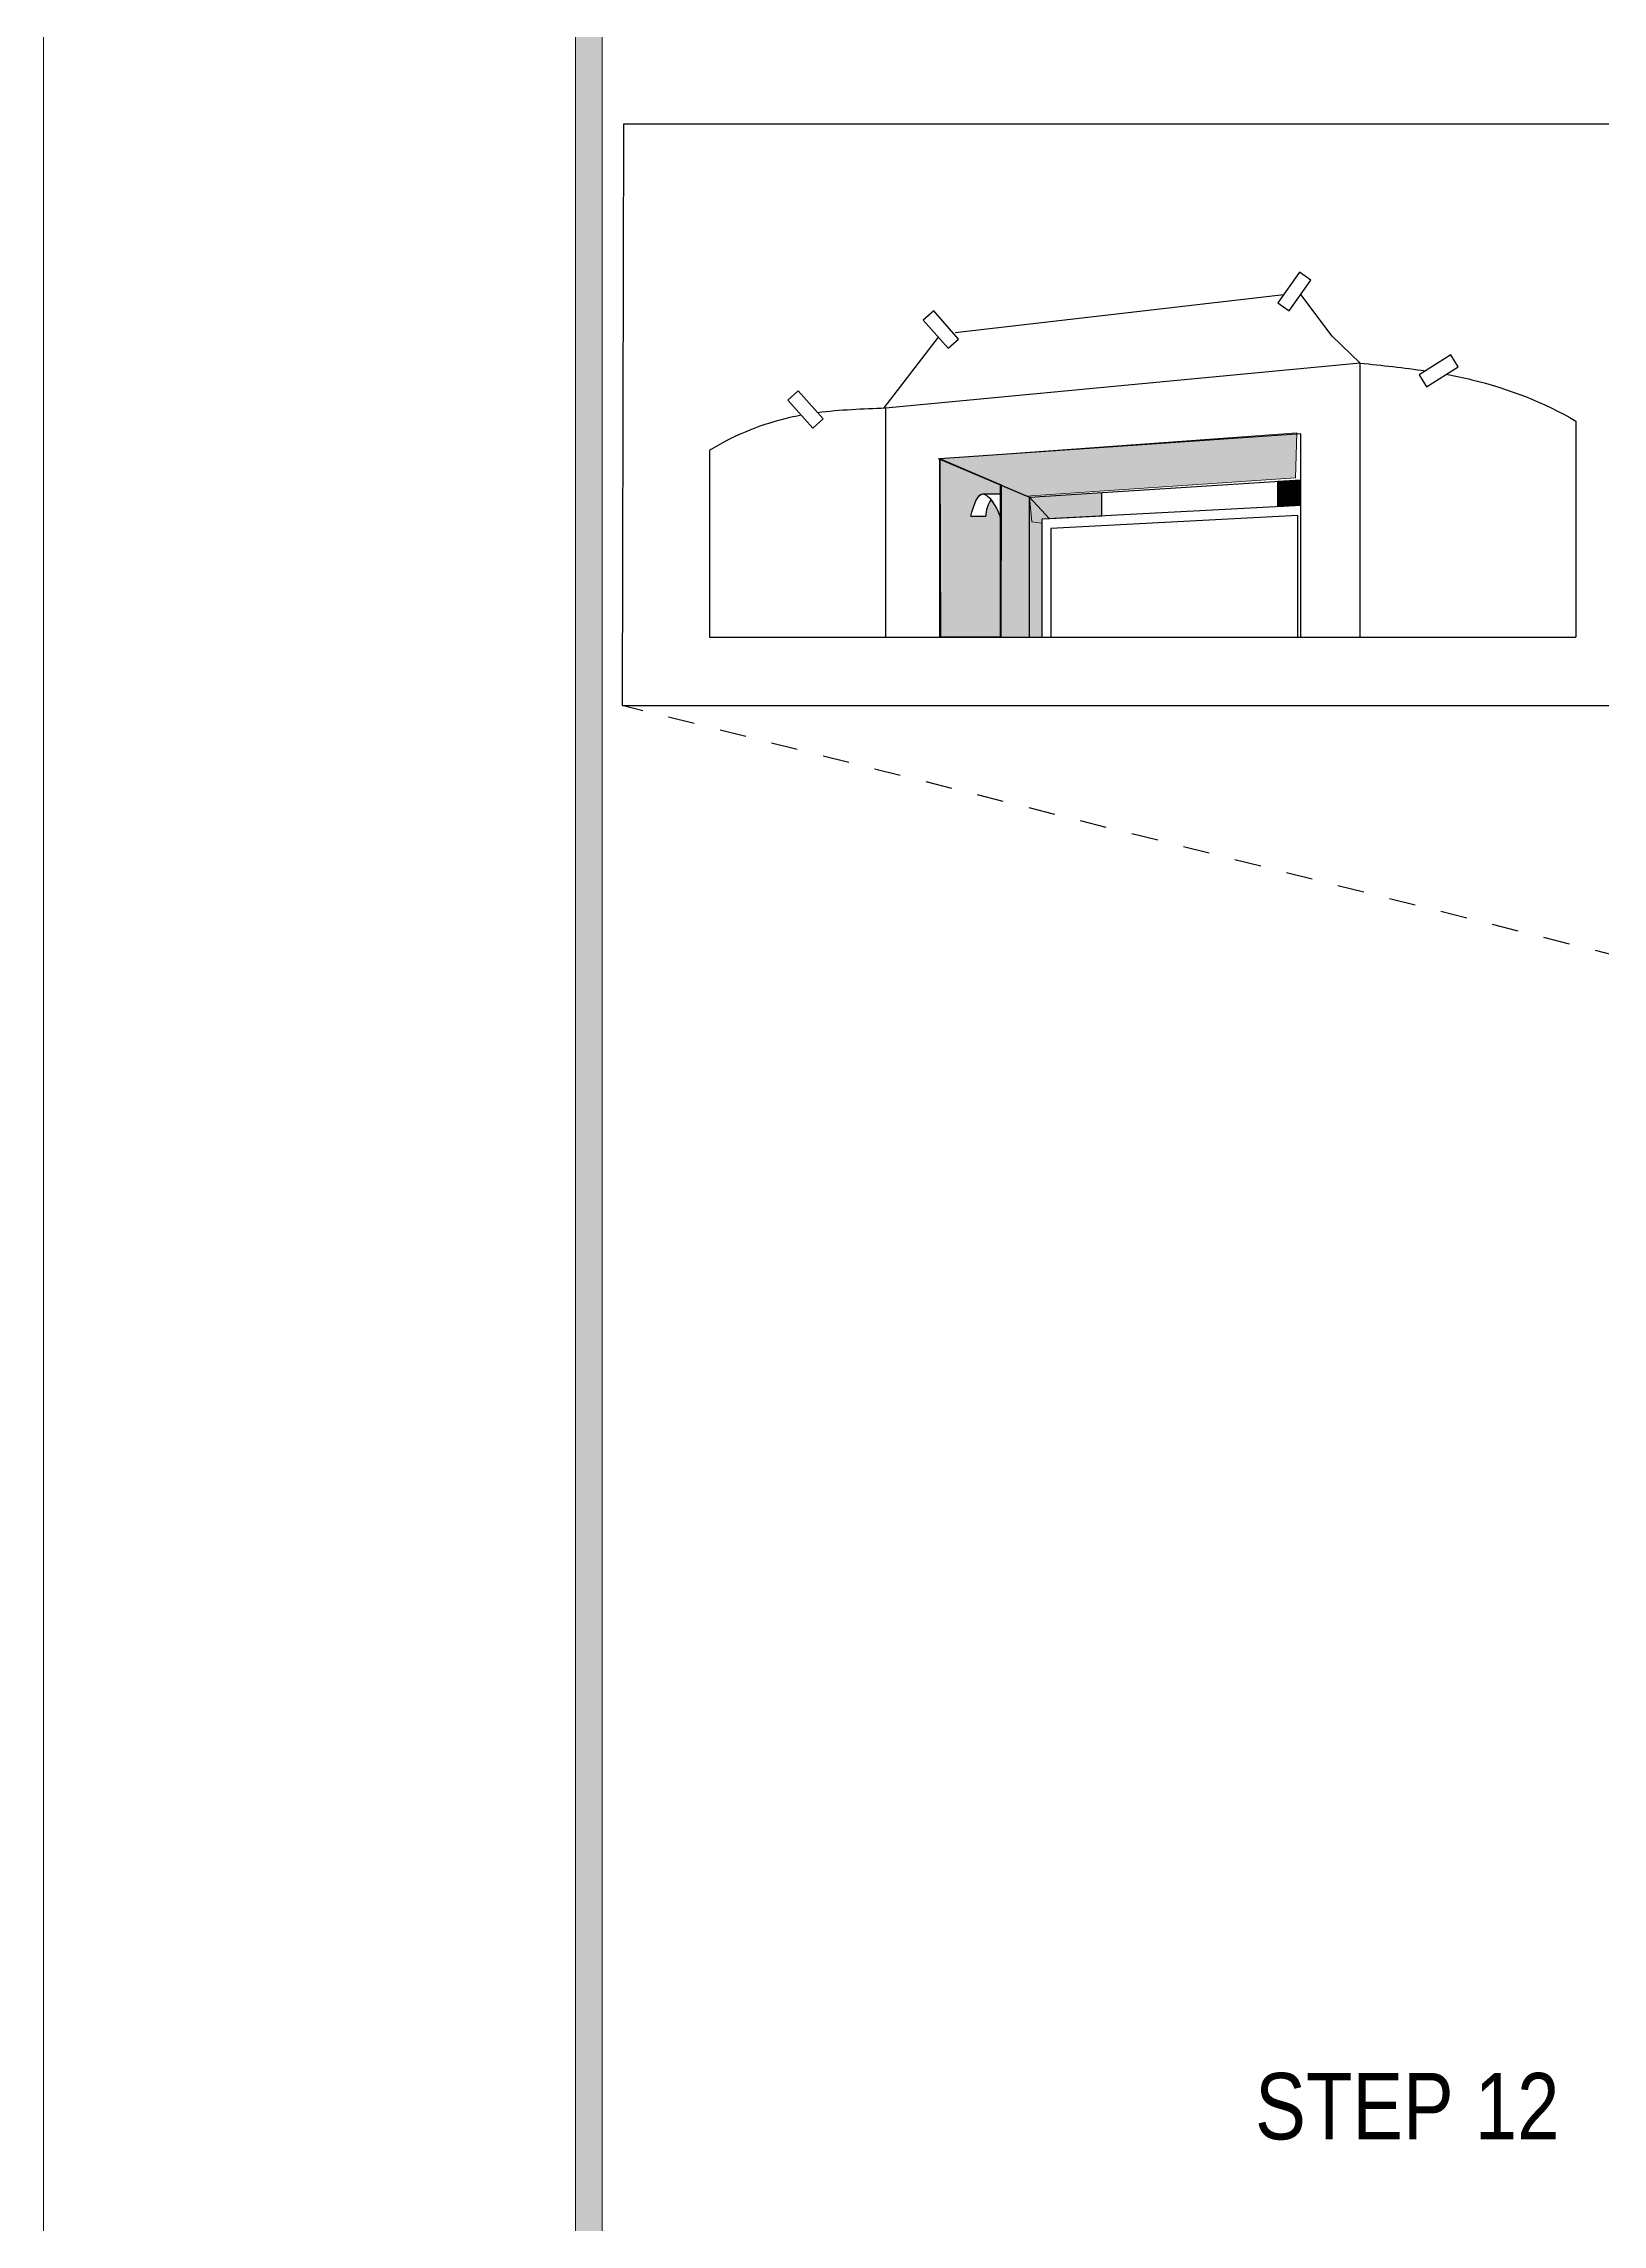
# Model space of a CAD drawing. Extents: x -1337 to 5791, y -3809 to 1769.
# Drawn here: x -1337 to -808, y -3067 to -2327 of the extents above; entities that cross this region are included whole.
import ezdxf

# ---------------------------------------------------------------- set-up
doc = ezdxf.new("R2010")
doc.units = 0
doc.header["$MEASUREMENT"] = 0
doc.linetypes.add('AI-Linetype-29', pattern=[18, 9, -9])
for name, color, linetype, lineweight in [('.ATI-HATCH', 7, 'Continuous', 0), ('.ATI-TEXT', 7, 'Continuous', 0), ('G-ANNO-TTLB', 7, 'Continuous', 0), ('G-ANNO-TTLB_1', 7, 'Continuous', 0), ('TYVEK', 7, 'Continuous', 0)]:
    doc.layers.add(name, color=color, linetype=linetype, lineweight=lineweight)

msp = doc.modelspace()

# ---------------------------------------------------------------- hatches: boundary and pattern name
at = {"layer": '.ATI-HATCH', "true_color": 0x808285, "transparency": 33554615}
msp.add_hatch(color=252, dxfattribs=at).paths.add_polyline_path([(-911.98, -2459.34), (-1033.6, -2468.15), (-1003.69, -2480.85), (-912.44, -2474.63)])
at = {"layer": '.ATI-HATCH', "true_color": 0x808285, "transparency": 33554559}
msp.add_hatch(color=252, dxfattribs=at).paths.add_polyline_path([(-1012.11, -2476.95), (-1012.11, -2477.12), (-1012.47, -2476.97), (-1032.92, -2468.23), (-1032.92, -2468.22)])
at = {"layer": '.ATI-HATCH', "true_color": 0x808285, "transparency": 33554615}
h = msp.add_hatch(color=252, dxfattribs=at)
edge = h.paths.add_edge_path()
edge.add_spline(control_points=[(-1012.52, -2488.08), (-1012.6, -2487.82), (-1012.68, -2487.56), (-1012.77, -2487.3), (-1013.34, -2485.62), (-1014.45, -2483.53), (-1015.65, -2482.03), (-1016.76, -2483.69), (-1017.38, -2485.64), (-1017.43, -2487.64), (-1017.43, -2487.64), (-1022.51, -2487.64), (-1022.51, -2487.64), (-1021.4, -2483.88), (-1020.29, -2480.12), (-1018.5, -2480.03), (-1018.5, -2480.03), (-1012.52, -2480.03), (-1012.52, -2480.03), (-1012.52, -2480.03), (-1012.52, -2488.08), (-1012.52, -2488.08)], knot_values=[0, 0, 0, 0, 1, 1, 1, 2, 2, 2, 3, 3, 3, 4, 4, 4, 5, 5, 5, 6, 6, 6, 7, 7, 7, 7], degree=3, periodic=0)
edge = h.paths.add_edge_path()
edge.add_spline(control_points=[(-1012.47, -2476.97), (-1012.47, -2476.97), (-1032.92, -2468.23), (-1032.92, -2468.23), (-1032.92, -2468.23), (-1032.67, -2528.48), (-1032.67, -2528.48), (-1032.67, -2528.48), (-1012.52, -2528.53), (-1012.52, -2528.53), (-1012.52, -2528.53), (-1012.17, -2528.53), (-1012.17, -2528.53), (-1012.17, -2528.53), (-1012.11, -2477.12), (-1012.11, -2477.12), (-1012.11, -2477.12), (-1012.47, -2476.97), (-1012.47, -2476.97)], knot_values=[0, 0, 0, 0, 1, 1, 1, 2, 2, 2, 3, 3, 3, 4, 4, 4, 5, 5, 5, 6, 6, 6, 6], degree=3, periodic=0)
at = {"layer": '.ATI-HATCH', "true_color": 0x808080, "transparency": 33554483}
msp.add_hatch(color=8, dxfattribs=at).paths.add_polyline_path([(-918.43, -2475.77), (-910.59, -2475.27), (-910.59, -2483.99), (-918.43, -2484.4)])
at = {"layer": '.ATI-HATCH', "true_color": 0x808080, "transparency": 33554687}
h = msp.add_hatch(color=8, dxfattribs=at)
edge = h.paths.add_edge_path()
edge.add_spline(control_points=[(-1002.58, -2481.2), (-1002.58, -2481.2), (-978.11, -2479.62), (-978.11, -2479.62), (-978.11, -2479.62), (-978.11, -2487.54), (-978.11, -2487.54), (-978.11, -2487.54), (-995.79, -2488.47), (-995.79, -2488.47), (-995.79, -2488.47), (-1002.58, -2481.2), (-1002.58, -2481.2)], knot_values=[0, 0, 0, 0, 1, 1, 1, 2, 2, 2, 3, 3, 3, 4, 4, 4, 4], degree=3, periodic=0)
edge = h.paths.add_edge_path()
edge.add_spline(control_points=[(-1002.58, -2481.2), (-1002.58, -2481.2), (-1001.84, -2489.54), (-1001.84, -2489.54), (-1001.84, -2489.54), (-998.37, -2489.98), (-998.37, -2489.98), (-998.37, -2489.98), (-998.37, -2528.56), (-998.37, -2528.56), (-998.37, -2528.56), (-1002.53, -2528.56), (-1002.53, -2528.56), (-1002.53, -2528.56), (-1002.58, -2528.56), (-1002.58, -2528.56), (-1002.58, -2528.56), (-1002.58, -2481.2), (-1002.58, -2481.2), (-1002.58, -2481.2), (-1002.58, -2481.2), (-1002.58, -2481.2)], knot_values=[0, 0, 0, 0, 1, 1, 1, 2, 2, 2, 3, 3, 3, 4, 4, 4, 5, 5, 5, 6, 6, 6, 7, 7, 7, 7], degree=3, periodic=0)
edge = h.paths.add_edge_path()
edge.add_spline(control_points=[(-1012.52, -2476.98), (-1012.52, -2476.98), (-1012.47, -2476.98), (-1012.47, -2476.98), (-1012.47, -2476.98), (-1002.58, -2481.2), (-1002.58, -2481.2), (-1002.58, -2481.2), (-1002.58, -2528.56), (-1002.58, -2528.56), (-1002.58, -2528.56), (-1012.52, -2528.56), (-1012.52, -2528.56), (-1012.52, -2528.56), (-1012.52, -2476.98), (-1012.52, -2476.98), (-1012.52, -2476.98), (-1012.52, -2476.98), (-1012.52, -2476.98)], knot_values=[0, 0, 0, 0, 1, 1, 1, 2, 2, 2, 3, 3, 3, 4, 4, 4, 5, 5, 5, 6, 6, 6, 6], degree=3, periodic=0)
edge = h.paths.add_edge_path()
edge.add_spline(control_points=[(-1001.84, -2489.54), (-1001.84, -2489.54), (-1002.58, -2481.2), (-1002.58, -2481.2), (-1002.58, -2481.2), (-995.79, -2488.47), (-995.79, -2488.47), (-995.79, -2488.47), (-998.37, -2488.6), (-998.37, -2488.6), (-998.37, -2488.6), (-998.37, -2489.98), (-998.37, -2489.98), (-998.37, -2489.98), (-1001.84, -2489.54), (-1001.84, -2489.54)], knot_values=[0, 0, 0, 0, 1, 1, 1, 2, 2, 2, 3, 3, 3, 4, 4, 4, 5, 5, 5, 5], degree=3, periodic=0)
edge.add_line((-1001.84, -2489.54), (-1001.84, -2489.54))
at = {"layer": 'G-ANNO-TTLB', "true_color": 0xff00ff, "transparency": 33554687}
h = msp.add_hatch(color=6, dxfattribs=at)
edge = h.paths.add_edge_path()
edge.add_spline(control_points=[(1773.02, -3692.6), (1773.02, -3692.6), (-1156.5, -3692.6), (-1156.5, -3692.6), (-1156.5, -3692.6), (-1156.5, -1235.6), (-1156.5, -1235.6), (-1156.5, -1235.6), (1773.02, -1235.6), (1773.02, -1235.6), (1773.02, -1235.6), (1773.02, -3692.6), (1773.02, -3692.6)], knot_values=[0, 0, 0, 0, 1, 1, 1, 2, 2, 2, 3, 3, 3, 4, 4, 4, 4], degree=3, periodic=0)
edge = h.paths.add_edge_path()
edge.add_spline(control_points=[(-1147.5, -1244.6), (-1147.5, -1244.6), (-1147.5, -3683.6), (-1147.5, -3683.6), (-1147.5, -3683.6), (1764.02, -3683.6), (1764.02, -3683.6), (1764.02, -3683.6), (1764.02, -1244.6), (1764.02, -1244.6), (1764.02, -1244.6), (-1147.5, -1244.6), (-1147.5, -1244.6)], knot_values=[0, 0, 0, 0, 1, 1, 1, 2, 2, 2, 3, 3, 3, 4, 4, 4, 4], degree=3, periodic=0)
edge.add_line((-1147.5, -1244.6), (-1147.5, -1244.6))

# ---------------------------------------------------------------- linework, layer by layer
at = {"layer": '.ATI-HATCH', "color": 2, "lineweight": 25, "true_color": 0xffff00}
msp.add_line((-1032.92, -2468.23), (-1033.02, -2468.19), dxfattribs=at)
at = {"layer": '.ATI-HATCH'}
for points in [[(-911.98, -2459.34), (-1033.6, -2468.15), (-1003.69, -2480.85), (-912.44, -2474.63)], [(-1012.11, -2476.95), (-1012.11, -2477.12), (-1012.47, -2476.97), (-1032.92, -2468.23), (-1032.92, -2468.22)], [(-918.43, -2475.77), (-910.59, -2475.27), (-910.59, -2483.99), (-918.43, -2484.4)]]:
    msp.add_lwpolyline(points, close=True, dxfattribs=at)
for points, knots in [([(-1012.47, -2476.97), (-1012.47, -2476.97), (-1032.92, -2468.23), (-1032.92, -2468.23), (-1032.92, -2468.23), (-1032.67, -2528.48), (-1032.67, -2528.48), (-1032.67, -2528.48), (-1012.52, -2528.53), (-1012.52, -2528.53), (-1012.52, -2528.53), (-1012.17, -2528.53), (-1012.17, -2528.53), (-1012.17, -2528.53), (-1012.11, -2477.12), (-1012.11, -2477.12), (-1012.11, -2477.12), (-1012.47, -2476.97), (-1012.47, -2476.97)], [0, 0, 0, 0, 1, 1, 1, 2, 2, 2, 3, 3, 3, 4, 4, 4, 5, 5, 5, 6, 6, 6, 6]), ([(-1012.52, -2488.08), (-1012.6, -2487.82), (-1012.68, -2487.56), (-1012.77, -2487.3), (-1013.34, -2485.62), (-1014.45, -2483.53), (-1015.65, -2482.03), (-1016.76, -2483.69), (-1017.38, -2485.64), (-1017.43, -2487.64), (-1017.43, -2487.64), (-1022.51, -2487.64), (-1022.51, -2487.64), (-1021.4, -2483.88), (-1020.29, -2480.12), (-1018.5, -2480.03), (-1018.5, -2480.03), (-1012.52, -2480.03), (-1012.52, -2480.03), (-1012.52, -2480.03), (-1012.52, -2488.08), (-1012.52, -2488.08)], [0, 0, 0, 0, 1, 1, 1, 2, 2, 2, 3, 3, 3, 4, 4, 4, 5, 5, 5, 6, 6, 6, 7, 7, 7, 7]), ([(-1012.52, -2476.98), (-1012.52, -2476.98), (-1012.47, -2476.98), (-1012.47, -2476.98), (-1012.47, -2476.98), (-1002.58, -2481.2), (-1002.58, -2481.2), (-1002.58, -2481.2), (-1002.58, -2528.56), (-1002.58, -2528.56), (-1002.58, -2528.56), (-1012.52, -2528.56), (-1012.52, -2528.56), (-1012.52, -2528.56), (-1012.52, -2476.98), (-1012.52, -2476.98), (-1012.52, -2476.98), (-1012.52, -2476.98), (-1012.52, -2476.98)], [0, 0, 0, 0, 1, 1, 1, 2, 2, 2, 3, 3, 3, 4, 4, 4, 5, 5, 5, 6, 6, 6, 6]), ([(-1002.58, -2481.2), (-1002.58, -2481.2), (-978.11, -2479.62), (-978.11, -2479.62), (-978.11, -2479.62), (-978.11, -2487.54), (-978.11, -2487.54), (-978.11, -2487.54), (-995.79, -2488.47), (-995.79, -2488.47), (-995.79, -2488.47), (-1002.58, -2481.2), (-1002.58, -2481.2)], [0, 0, 0, 0, 1, 1, 1, 2, 2, 2, 3, 3, 3, 4, 4, 4, 4]), ([(-1001.84, -2489.54), (-1001.84, -2489.54), (-1002.58, -2481.2), (-1002.58, -2481.2), (-1002.58, -2481.2), (-995.79, -2488.47), (-995.79, -2488.47), (-995.79, -2488.47), (-998.37, -2488.6), (-998.37, -2488.6), (-998.37, -2488.6), (-998.37, -2489.98), (-998.37, -2489.98), (-998.37, -2489.98), (-1001.84, -2489.54), (-1001.84, -2489.54)], [0, 0, 0, 0, 1, 1, 1, 2, 2, 2, 3, 3, 3, 4, 4, 4, 5, 5, 5, 5]), ([(-1002.58, -2481.2), (-1002.58, -2481.2), (-1001.84, -2489.54), (-1001.84, -2489.54), (-1001.84, -2489.54), (-998.37, -2489.98), (-998.37, -2489.98), (-998.37, -2489.98), (-998.37, -2528.56), (-998.37, -2528.56), (-998.37, -2528.56), (-1002.53, -2528.56), (-1002.53, -2528.56), (-1002.53, -2528.56), (-1002.58, -2528.56), (-1002.58, -2528.56), (-1002.58, -2528.56), (-1002.58, -2481.2), (-1002.58, -2481.2), (-1002.58, -2481.2), (-1002.58, -2481.2), (-1002.58, -2481.2)], [0, 0, 0, 0, 1, 1, 1, 2, 2, 2, 3, 3, 3, 4, 4, 4, 5, 5, 5, 6, 6, 6, 7, 7, 7, 7])]:
    msp.add_open_spline(points, degree=3, knots=knots, dxfattribs=at)
at = {"layer": 'G-ANNO-TTLB', "color": 6, "lineweight": 9, "true_color": 0xff00ff}
for p, q in [((-1156.5, -1235.6), (-1156.5, -3692.6)), ((-1147.5, -1244.6), (-1147.5, -3683.6)), ((-1147.5, -3683.6), (-1147.5, -1244.6))]:
    msp.add_line(p, q, dxfattribs=at)
at = {"layer": 'G-ANNO-TTLB'}
for points in [[(1773.02, -3692.6), (1773.02, -3692.6), (-1156.5, -3692.6), (-1156.5, -3692.6), (-1156.5, -3692.6), (-1156.5, -1235.6), (-1156.5, -1235.6), (-1156.5, -1235.6), (1773.02, -1235.6), (1773.02, -1235.6), (1773.02, -1235.6), (1773.02, -3692.6), (1773.02, -3692.6)], [(-1147.5, -1244.6), (-1147.5, -1244.6), (-1147.5, -3683.6), (-1147.5, -3683.6), (-1147.5, -3683.6), (1764.02, -3683.6), (1764.02, -3683.6), (1764.02, -3683.6), (1764.02, -1244.6), (1764.02, -1244.6), (1764.02, -1244.6), (-1147.5, -1244.6), (-1147.5, -1244.6)]]:
    msp.add_open_spline(points, degree=3, knots=[0, 0, 0, 0, 1, 1, 1, 2, 2, 2, 3, 3, 3, 4, 4, 4, 4], dxfattribs=at)
at = {"layer": 'G-ANNO-TTLB_1', "color": 6, "lineweight": 9, "true_color": 0xff00ff}
msp.add_line((-1336.81, -1081.38), (-1336.81, -3673.38), dxfattribs=at)
at = {"layer": 'TYVEK', "color": 1, "lineweight": 25, "true_color": 0xff0000}
for p, q in [((-1027.79, -2425.35), (-916.41, -2412.47)), ((-1051.88, -2450.83), (-1033.46, -2426.93)), ((-817.33, -2455.35), (-817.33, -2528.56)), ((-1111.04, -2465.28), (-1111.04, -2528.56)), ((-1111.04, -2528.56), (-971.62, -2528.56)), ((-971.62, -2528.56), (-817.33, -2528.56))]:
    msp.add_line(p, q, dxfattribs=at)
at = {"layer": 'TYVEK', "color": 2, "lineweight": 25, "true_color": 0xffff00}
for p in [(-1033.02, -2528.56), (-1012.47, -2476.97)]:
    msp.add_line(p, (-1033.02, -2468.19), dxfattribs=at)
at = {"layer": 'TYVEK', "color": 4, "lineweight": 25, "true_color": 0x00ffff}
for p, q in [((-918.43, -2484.4), (-918.43, -2475.77)), ((-1018.5, -2480.03), (-1012.52, -2480.03)), ((-1012.52, -2476.98), (-1012.52, -2528.56)), ((-1012.47, -2476.97), (-1002.58, -2481.2)), ((-978.11, -2487.54), (-978.11, -2479.62)), ((-1022.51, -2487.64), (-1017.43, -2487.64))]:
    msp.add_line(p, q, dxfattribs=at)
at = {"layer": 'TYVEK', "color": 3, "lineweight": 25, "true_color": 0x00ff00}
for p, q in [((-995.33, -2491.77), (-995.31, -2528.56)), ((-995.33, -2496.57), (-995.33, -2497.93))]:
    msp.add_line(p, q, dxfattribs=at)
at = {"layer": 'TYVEK', "color": 18, "linetype": 'AI-Linetype-29', "lineweight": 25, "true_color": 0x000000}
msp.add_line((-644.91, -2676.54), (-1140.69, -2551.74), dxfattribs=at)
at = {"layer": 'TYVEK', "color": 18, "lineweight": 25, "true_color": 0x000000}
msp.add_lwpolyline([(-1002.84, -2551.74), (-781.45, -2551.74), (-781.45, -2354.7), (-1140.18, -2354.7), (-1140.69, -2551.74), (-1002.84, -2551.74)], dxfattribs=at)
at = {"layer": 'TYVEK', "color": 2, "lineweight": 25, "true_color": 0xffff00}
for points in [[(-911.08, -2404.93), (-918.43, -2415.32), (-914.58, -2418.04), (-907.23, -2407.65)], [(-1038.59, -2421.18), (-1030.11, -2430.68), (-1026.6, -2427.54), (-1035.07, -2418.04)], [(-859.73, -2432.94), (-870.5, -2439.72), (-867.99, -2443.71), (-857.22, -2436.92)], [(-1084.51, -2448.28), (-1076.03, -2457.78), (-1072.51, -2454.64), (-1080.99, -2445.14)]]:
    msp.add_lwpolyline(points, close=True, dxfattribs=at)
at = {"layer": 'TYVEK', "color": 1, "lineweight": 25, "true_color": 0xff0000}
for points in [[(-890.47, -2435.69), (-900, -2426.59), (-910.57, -2412.47)], [(-890.43, -2528.56), (-890.43, -2435.69), (-1051.41, -2451), (-1051.41, -2528.56)]]:
    msp.add_lwpolyline(points, dxfattribs=at)
at = {"layer": 'TYVEK', "color": 2, "lineweight": 25, "true_color": 0xffff00}
msp.add_lwpolyline([(-910.59, -2528.56), (-910.59, -2459.7), (-1033.02, -2468.19)], dxfattribs=at)
at = {"layer": 'TYVEK', "color": 4, "lineweight": 25, "true_color": 0x00ffff}
msp.add_lwpolyline([(-1002.58, -2528.56), (-1002.58, -2481.2), (-910.59, -2475.27)], dxfattribs=at)
at = {"layer": 'TYVEK', "color": 3, "lineweight": 25, "true_color": 0x00ff00}
for points in [[(-910.59, -2483.99), (-998.37, -2488.6), (-998.37, -2528.56)], [(-911.58, -2528.57), (-911.58, -2487.36), (-995.33, -2491.77), (-995.33, -2492.36)]]:
    msp.add_lwpolyline(points, dxfattribs=at)
at = {"layer": 'TYVEK', "color": 1, "lineweight": 25, "true_color": 0xff0000}
for points in [[(-890.47, -2435.69), (-883.06, -2436.47), (-875.66, -2437.24), (-868.31, -2438.34)], [(-1051.41, -2451), (-1059.1, -2451.28), (-1066.8, -2451.57), (-1074.38, -2452.55)]]:
    msp.add_open_spline(points, degree=3, dxfattribs=at)
for points in [[(-861.31, -2439.51), (-858.4, -2440.05), (-855.5, -2440.65), (-852.61, -2441.35), (-840.29, -2444.34), (-828.26, -2448.98), (-817.33, -2455.35), (-817.33, -2455.35), (-817.33, -2455.35), (-817.33, -2455.35)], [(-1079.94, -2453.4), (-1081.23, -2453.63), (-1082.51, -2453.89), (-1083.79, -2454.18), (-1093.02, -2456.25), (-1102.02, -2459.82), (-1110.11, -2464.71), (-1110.42, -2464.9), (-1110.73, -2465.09), (-1111.04, -2465.28)]]:
    msp.add_open_spline(points, degree=3, knots=[0, 0, 0, 0, 1, 1, 1, 2, 2, 2, 3, 3, 3, 3], dxfattribs=at)
at = {"layer": 'TYVEK', "color": 4, "lineweight": 25, "true_color": 0x00ffff}
msp.add_open_spline([(-1022.51, -2487.64), (-1021.39, -2483.85), (-1020.27, -2480.06), (-1018.46, -2480.03), (-1016.52, -2480), (-1013.79, -2484.29), (-1012.77, -2487.3), (-1012.68, -2487.56), (-1012.6, -2487.82), (-1012.52, -2488.08)], degree=3, knots=[0, 0, 0, 0, 1, 1, 1, 2, 2, 2, 3, 3, 3, 3], dxfattribs=at)
msp.add_open_spline([(-1015.65, -2482.03), (-1016.76, -2483.69), (-1017.38, -2485.64), (-1017.43, -2487.64)], degree=3, dxfattribs=at)

# ---------------------------------------------------------------- texts
at = {"layer": '.ATI-TEXT', "insert": (-926.09, -3038.04), "char_height": 0.2, "attachment_point": 7}
msp.add_mtext('\\C18;\\c0;\\FArial Narrow|b0|i0|c1;\\H22.499999;\\W1.000000;STEP 12', dxfattribs=at)

doc.saveas('drawing.dxf')
